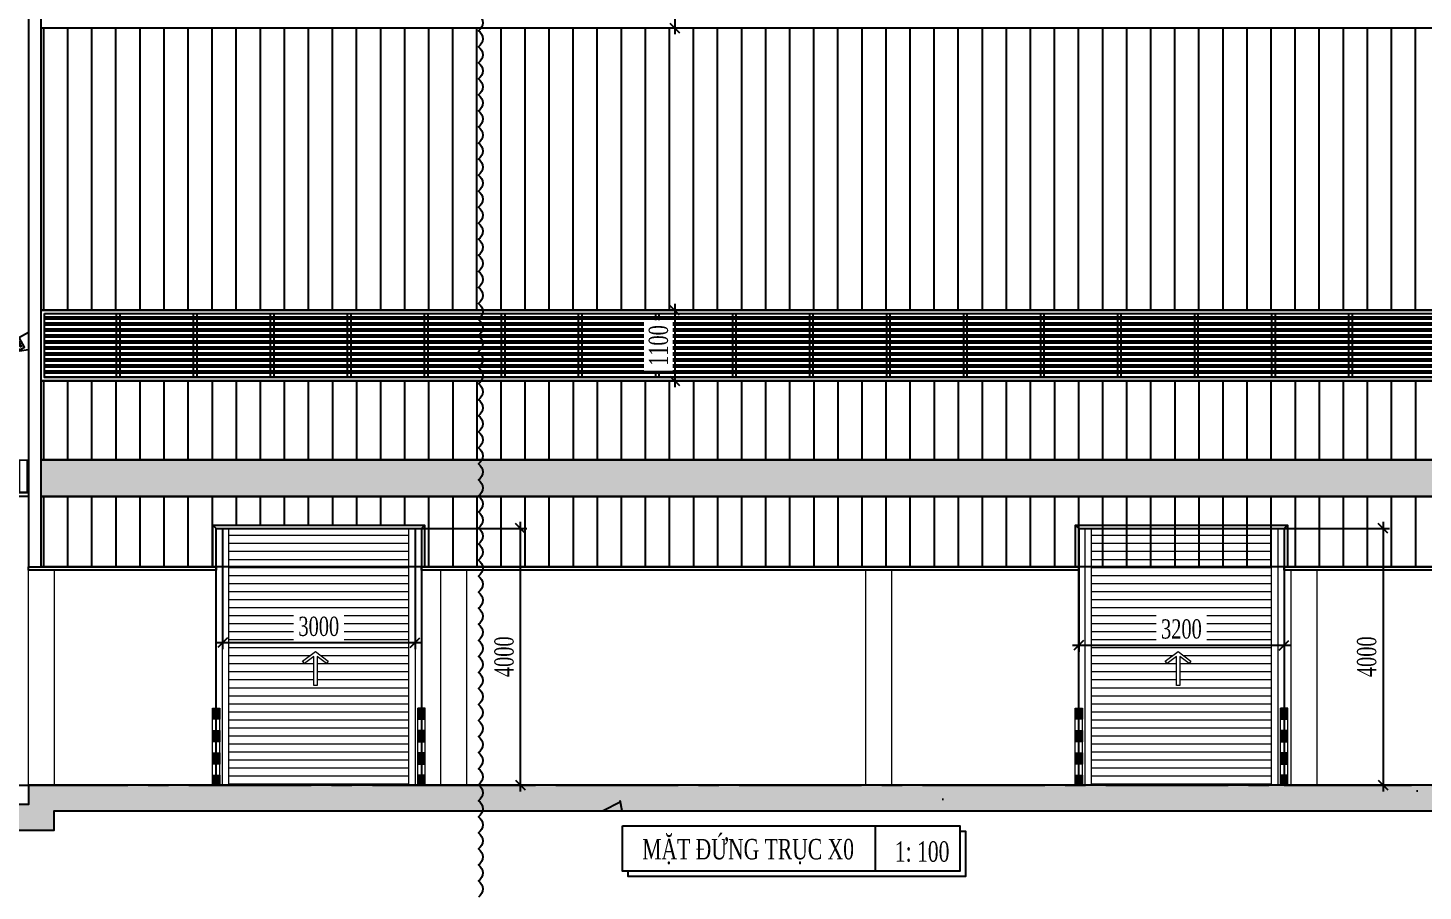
# Model space of a CAD drawing. Header units: inches. Extents: x 315041 to 662841, y -45540 to -35018.
# Drawn here: x 332170 to 332387.4, y -35958 to -35823.4 of the extents above; entities that cross this region are included whole.
import ezdxf

# ---------------------------------------------------------------- set-up
doc = ezdxf.new("R2010")
doc.units = ezdxf.units.IN
doc.header["$MEASUREMENT"] = 0
for name, pattern in [('CENTER', [2, 1.25, -0.25, 0.25, -0.25]), ('CENTER2', [28.575, 19.05, -3.175, 3.175, -3.175]), ('HIDDEN', [0.375, 0.25, -0.125])]:
    doc.linetypes.add(name, pattern=pattern)
for name, color, linetype in [('2', 2, 'Continuous'), ('250', 250, 'Continuous'), ('251', 251, 'Continuous'), ('3', 3, 'Continuous'), ('4', 4, 'Continuous'), ('5', 5, 'Continuous'), ('6', 6, 'Continuous'), ('8', 8, 'Continuous'), ('AZNB-BN-TL-A- X- POWDER SECTION 1 2 3$0$TL-Roof', 60, 'Continuous'), ('flashing', 6, 'Continuous'), ('ROOFING', 4, 'Continuous')]:
    doc.layers.add(name, color=color, linetype=linetype)
for name, color, linetype, lineweight in [('AZNB-BN-TL-A- X- POWDER SECTION 1 2 3$0$DOOR 1', 140, 'Continuous', 15), ('AZNB-BN-TL-A- X- POWDER SECTION 1 2 3$0$TL- Brick wall', 132, 'Continuous', 15), ('AZNB-BN-TL-A- X- POWDER SECTION 1 2 3$0$TL-CONC FL', 6, 'Continuous', 15)]:
    doc.layers.add(name, color=color, linetype=linetype, lineweight=lineweight)
doc.styles.add('ST1', font='times.ttf', dxfattribs={"width": 0.7})
doc.dimstyles.new('100', dxfattribs={"dimtxt": 3, "dimasz": 1.5, "dimexe": 1, "dimexo": 0, "dimgap": 1, "dimtad": 1, "dimdec": 0, "dimlfac": 100, "dimzin": 0, "dimdsep": 46, "dimtxsty": 'ST1', "dimblk": 'OBLIQUE', "dimcen": 1, "dimdle": 1, "dimclrd": 8, "dimclre": 8, "dimclrt": 3, "dimadec": 0, "dimazin": 0, "dimtfac": 1, "dimtdec": 0, "dimtix": 1, "dimtmove": 1, "dimatfit": 3, "dimfxl": 0, "dimtfill": 1, "dimtolj": 1, "dimtzin": 0, "dimlwd": -1, "dimlwe": -1, "dimarcsym": 1})
pattern_1 = [(90, (9053.7, 995.311), (-3.75, 7e-16), [])]

# ---------------------------------------------------------------- blocks, each defined once
blk = doc.blocks.new('AZNB-BN-TL-A- X- POWDER SECTION 1 2 3$0$RL DOOR 3000x4000')
at = {"layer": 'AZNB-BN-TL-A- X- POWDER SECTION 1 2 3$0$DOOR 1'}
h = blk.add_hatch(dxfattribs=at)
h.set_pattern_fill('ANSI31', color=256, scale=1000, angle=135)
h.paths.add_polyline_path([(-1790842, -1184185), (-1788042, -1184185), (-1788042, -1180185), (-1790842, -1180185)])
h.paths.add_polyline_path([(-1789493, -1182102), (-1789293, -1182252), (-1789323, -1182292), (-1789468, -1182183), (-1789468, -1182635), (-1789518, -1182635), (-1789518, -1182183), (-1789663, -1182292), (-1789693, -1182252)], flags=16)
h = blk.add_hatch(color=2, dxfattribs=at)
h.dxf.hatch_style = 1
h.paths.add_polyline_path([(-1791098, -1182985), (-1790985, -1182985), (-1790985, -1183159), (-1791098, -1183159)])
h = blk.add_hatch(color=2, dxfattribs=at)
h.dxf.hatch_style = 1
h.paths.add_polyline_path([(-1787785, -1182985), (-1787898, -1182985), (-1787898, -1183159), (-1787785, -1183159)])
h = blk.add_hatch(color=2, dxfattribs=at)
h.dxf.hatch_style = 1
h.paths.add_polyline_path([(-1791098, -1183333), (-1790985, -1183333), (-1790985, -1183508), (-1791098, -1183508)])
h = blk.add_hatch(color=2, dxfattribs=at)
h.dxf.hatch_style = 1
h.paths.add_polyline_path([(-1787785, -1183333), (-1787898, -1183333), (-1787898, -1183508), (-1787785, -1183508)])
h = blk.add_hatch(color=2, dxfattribs=at)
h.dxf.hatch_style = 1
h.paths.add_polyline_path([(-1791098, -1183682), (-1790985, -1183682), (-1790985, -1183857), (-1791098, -1183857)])
h = blk.add_hatch(color=2, dxfattribs=at)
h.dxf.hatch_style = 1
h.paths.add_polyline_path([(-1787785, -1183682), (-1787898, -1183682), (-1787898, -1183857), (-1787785, -1183857)])
h = blk.add_hatch(color=2, dxfattribs=at)
h.dxf.hatch_style = 1
h.paths.add_polyline_path([(-1791098, -1184031), (-1790985, -1184031), (-1790985, -1184185), (-1791098, -1184185)])
h = blk.add_hatch(color=2, dxfattribs=at)
h.dxf.hatch_style = 1
h.paths.add_polyline_path([(-1787785, -1184031), (-1787898, -1184031), (-1787898, -1184185), (-1787785, -1184185)])
for p, q in [((-1790942, -1184185), (-1790942, -1180185)), ((-1790842, -1184185), (-1790842, -1180185)), ((-1788042, -1180185), (-1788042, -1184185)), ((-1787942, -1180185), (-1787942, -1184185)), ((-1791098, -1184185), (-1791098, -1182985)), ((-1790985, -1184185), (-1790985, -1182985)), ((-1787898, -1184185), (-1787898, -1182985)), ((-1787785, -1184185), (-1787785, -1182985))]:
    blk.add_line(p, q, dxfattribs=at)
for points in [[(-1790842, -1180185), (-1787942, -1180185)], [(-1790842, -1184185), (-1788042, -1184185)]]:
    blk.add_lwpolyline(points, dxfattribs=at)
at = {"layer": 'AZNB-BN-TL-A- X- POWDER SECTION 1 2 3$0$DOOR 1', "color": 2}
for points in [[(-1791098, -1182985), (-1790985, -1182985), (-1790985, -1183159), (-1791098, -1183159)], [(-1787785, -1182985), (-1787898, -1182985), (-1787898, -1183159), (-1787785, -1183159)], [(-1791098, -1183333), (-1790985, -1183333), (-1790985, -1183508), (-1791098, -1183508)], [(-1787785, -1183333), (-1787898, -1183333), (-1787898, -1183508), (-1787785, -1183508)], [(-1791098, -1183682), (-1790985, -1183682), (-1790985, -1183857), (-1791098, -1183857)], [(-1787785, -1183682), (-1787898, -1183682), (-1787898, -1183857), (-1787785, -1183857)], [(-1791098, -1184031), (-1790985, -1184031), (-1790985, -1184185), (-1791098, -1184185)], [(-1787785, -1184031), (-1787898, -1184031), (-1787898, -1184185), (-1787785, -1184185)]]:
    blk.add_lwpolyline(points, close=True, dxfattribs=at)
at = {"color": 1}
blk.add_wipeout([(-1789663, -1182292), (-1789693, -1182252), (-1789493, -1182102), (-1789293, -1182252), (-1789323, -1182292), (-1789468, -1182183), (-1789468, -1182635), (-1789518, -1182635), (-1789518, -1182183)], dxfattribs=at).dxf.layer = 'AZNB-BN-TL-A- X- POWDER SECTION 1 2 3$0$DOOR 1'
at = {"layer": 'AZNB-BN-TL-A- X- POWDER SECTION 1 2 3$0$DOOR 1'}
for points in [[(-1790942, -1180185), (-1787942, -1180185), (-1787942, -1184185), (-1790942, -1184185)], [(-1790842, -1180185), (-1788042, -1180185), (-1788042, -1184185), (-1790842, -1184185)]]:
    blk.add_lwpolyline(points, close=True, dxfattribs=at)
at = {"layer": 'AZNB-BN-TL-A- X- POWDER SECTION 1 2 3$0$DOOR 1', "color": 1}
blk.add_lwpolyline([(-1789693, -1182252), (-1789493, -1182102), (-1789293, -1182252), (-1789323, -1182292), (-1789468, -1182183), (-1789468, -1182635), (-1789518, -1182635), (-1789518, -1182183), (-1789663, -1182292)], close=True, dxfattribs=at)
blk = doc.blocks.new('_Oblique')
at = {"color": 0, "linetype": 'ByBlock', "lineweight": -2}
blk.add_line((-0.5, -0.5), (0.5, 0.5), dxfattribs=at)
blk = doc.blocks.new('*D294')
at = {"color": 8, "linetype": 'Continuous', "transparency": 16777216}
for p, q in [((332246.69, -35900.43), (332246.69, -35942.43)), ((332231.29, -35901.43), (332247.69, -35901.43)), ((332231.29, -35941.43), (332247.69, -35941.43))]:
    blk.add_line(p, q, dxfattribs=at)
at = {"layer": 'Defpoints', "color": 0, "transparency": 16777216}
for p in [(332231.29, -35901.43), (332231.29, -35941.43), (332246.69, -35941.43)]:
    blk.add_point(p, dxfattribs=at)
at = {"color": 8, "transparency": 16777216, "xscale": 1.5, "yscale": 1.5, "zscale": 1.5}
for p, rotation in [((332246.69, -35901.43), 90), ((332246.69, -35941.43), 270)]:
    blk.add_blockref('_Oblique', p, dxfattribs=dict(at, rotation=rotation))
at = {"color": 3, "transparency": 16777216, "insert": (332244.17, -35921.43), "char_height": 3, "attachment_point": 5, "rotation": 90, "style": 'ST1', "bg_fill": 3, "box_fill_scale": 1.25, "bg_fill_color": 256, "bg_fill_true_color": 13158600, "bg_fill_transparency": 16674952}
blk.add_mtext('\\A1;4000', dxfattribs=at)
blk = doc.blocks.new('LV-1')
at = {"true_color": 0xc0a22a}
h = blk.add_hatch(dxfattribs=at)
h.set_pattern_fill('ANSI32', color=42, scale=2.5, angle=135, style=0)
h.paths.add_polyline_path([(324585.11, -37342.84), (324845.11, -37342.84), (324845.11, -37352.84), (324585.11, -37352.84)])
at = {"color": 42, "true_color": 0xc0a22a}
for points in [[(324584.61, -37342.34), (324845.61, -37342.34), (324845.61, -37353.34), (324584.61, -37353.34)], [(324585.11, -37342.84), (324845.11, -37342.84), (324845.11, -37352.84), (324585.11, -37352.84)], [(324596.85, -37342.84), (324596.85, -37352.84), (324596.35, -37352.84), (324596.35, -37342.84)], [(324608.85, -37342.84), (324608.85, -37352.84), (324608.35, -37352.84), (324608.35, -37342.84)], [(324620.85, -37342.84), (324620.85, -37352.84), (324620.35, -37352.84), (324620.35, -37342.84)], [(324632.85, -37342.84), (324632.85, -37352.84), (324632.35, -37352.84), (324632.35, -37342.84)], [(324644.85, -37342.84), (324644.85, -37352.84), (324644.35, -37352.84), (324644.35, -37342.84)], [(324656.85, -37342.84), (324656.85, -37352.84), (324656.35, -37352.84), (324656.35, -37342.84)], [(324668.85, -37342.84), (324668.85, -37352.84), (324668.35, -37352.84), (324668.35, -37342.84)], [(324680.85, -37342.84), (324680.85, -37352.84), (324680.35, -37352.84), (324680.35, -37342.84)], [(324692.85, -37342.84), (324692.85, -37352.84), (324692.35, -37352.84), (324692.35, -37342.84)], [(324704.85, -37342.84), (324704.85, -37352.84), (324704.35, -37352.84), (324704.35, -37342.84)], [(324716.85, -37342.84), (324716.85, -37352.84), (324716.35, -37352.84), (324716.35, -37342.84)], [(324728.85, -37342.84), (324728.85, -37352.84), (324728.35, -37352.84), (324728.35, -37342.84)], [(324740.85, -37342.84), (324740.85, -37352.84), (324740.35, -37352.84), (324740.35, -37342.84)], [(324752.85, -37342.84), (324752.85, -37352.84), (324752.35, -37352.84), (324752.35, -37342.84)], [(324764.85, -37342.84), (324764.85, -37352.84), (324764.35, -37352.84), (324764.35, -37342.84)], [(324776.85, -37342.84), (324776.85, -37352.84), (324776.35, -37352.84), (324776.35, -37342.84)], [(324788.85, -37342.84), (324788.85, -37352.84), (324788.35, -37352.84), (324788.35, -37342.84)]]:
    blk.add_lwpolyline(points, close=True, dxfattribs=at)
blk = doc.blocks.new('*D292')
at = {"color": 8, "linetype": 'Continuous', "transparency": 16777216}
for p, q in [((332200.29, -35901.43), (332200.29, -35920.23)), ((332230.29, -35901.43), (332230.29, -35920.23)), ((332199.29, -35919.23), (332231.29, -35919.23))]:
    blk.add_line(p, q, dxfattribs=at)
at = {"layer": 'Defpoints', "color": 0, "transparency": 16777216}
for p in [(332200.29, -35901.43), (332230.29, -35901.43), (332230.29, -35919.23)]:
    blk.add_point(p, dxfattribs=at)
at = {"color": 8, "transparency": 16777216, "xscale": 1.5, "yscale": 1.5, "zscale": 1.5, "rotation": 180}
blk.add_blockref('_Oblique', (332200.29, -35919.23), dxfattribs=at)
at = {"color": 8, "transparency": 16777216, "xscale": 1.5, "yscale": 1.5, "zscale": 1.5}
blk.add_blockref('_Oblique', (332230.29, -35919.23), dxfattribs=at)
at = {"color": 3, "transparency": 16777216, "insert": (332215.29, -35916.71), "char_height": 3, "attachment_point": 5, "style": 'ST1', "bg_fill": 3, "box_fill_scale": 1.25, "bg_fill_color": 256, "bg_fill_true_color": 13158600, "bg_fill_transparency": 16675468}
blk.add_mtext('\\A1;3000', dxfattribs=at)
blk = doc.blocks.new('*D293')
at = {"color": 8, "linetype": 'Continuous', "transparency": 16777216}
for p, q in [((332381.11, -35900.43), (332381.11, -35942.43)), ((332365.7, -35901.43), (332382.11, -35901.43)), ((332365.7, -35941.43), (332382.11, -35941.43))]:
    blk.add_line(p, q, dxfattribs=at)
at = {"layer": 'Defpoints', "color": 0, "transparency": 16777216}
for p in [(332365.7, -35901.43), (332365.7, -35941.43), (332381.11, -35941.43)]:
    blk.add_point(p, dxfattribs=at)
at = {"color": 8, "transparency": 16777216, "xscale": 1.5, "yscale": 1.5, "zscale": 1.5}
for p, rotation in [((332381.11, -35901.43), 90), ((332381.11, -35941.43), 270)]:
    blk.add_blockref('_Oblique', p, dxfattribs=dict(at, rotation=rotation))
at = {"color": 3, "transparency": 16777216, "insert": (332378.58, -35921.43), "char_height": 3, "attachment_point": 5, "rotation": 90, "style": 'ST1', "bg_fill": 3, "box_fill_scale": 1.25, "bg_fill_color": 256, "bg_fill_true_color": 13158600, "bg_fill_transparency": 1019152}
blk.add_mtext('\\A1;4000', dxfattribs=at)
blk = doc.blocks.new('*D300')
at = {"color": 8, "linetype": 'Continuous', "transparency": 16777216}
for p, q in [((332333.7, -35901.43), (332333.7, -35920.65)), ((332365.7, -35901.43), (332365.7, -35920.65)), ((332332.7, -35919.65), (332366.7, -35919.65))]:
    blk.add_line(p, q, dxfattribs=at)
at = {"layer": 'Defpoints', "color": 0, "transparency": 16777216}
for p in [(332333.7, -35901.43), (332365.7, -35901.43), (332365.7, -35919.65)]:
    blk.add_point(p, dxfattribs=at)
at = {"color": 8, "transparency": 16777216, "xscale": 1.5, "yscale": 1.5, "zscale": 1.5, "rotation": 180}
blk.add_blockref('_Oblique', (332333.7, -35919.65), dxfattribs=at)
at = {"color": 8, "transparency": 16777216, "xscale": 1.5, "yscale": 1.5, "zscale": 1.5}
blk.add_blockref('_Oblique', (332365.7, -35919.65), dxfattribs=at)
at = {"color": 3, "transparency": 16777216, "insert": (332349.7, -35917.12), "char_height": 3, "attachment_point": 5, "style": 'ST1', "bg_fill": 3, "box_fill_scale": 1.25, "bg_fill_color": 256, "bg_fill_true_color": 13158600, "bg_fill_transparency": 16675468}
blk.add_mtext('\\A1;3200', dxfattribs=at)
blk = doc.blocks.new('A$C764E781C')
at = {"layer": '3'}
h = blk.add_hatch(dxfattribs=at)
h.set_pattern_fill('ANSI31', color=256, scale=10, angle=45, style=0)
h.set_pattern_definition([(90, (-323525.1081, 37698.363), (-1.25, 2e-16), [])])
h.paths.add_polyline_path([(50.3, 5.69), (2.91, 4.3, 0.405586), (0, 1.3), (0, 0.58), (50.3, 0.58)])
at = {"layer": '6'}
h = blk.add_hatch(dxfattribs=at)
h.set_pattern_fill('ANSI31', color=154, scale=0.35, angle=-29.5718, style=0)
h.set_pattern_definition([(74.57183466, (-16862.245783, -6507.972576), (-0.04217345765, 0.01163881308), [])])
h.paths.add_polyline_path([(47.88, 24.11), (47.95, 24.15), (48.79, 22.67), (48.72, 22.63)])
h = blk.add_hatch(dxfattribs=at)
h.set_pattern_fill('ANSI31', color=154, scale=0.35, angle=-29.5718, style=0)
h.set_pattern_definition([(74.57183466, (-16865.507075, -6509.823127), (-0.04217345765, 0.01163881308), [])])
h.paths.add_polyline_path([(18.5, 7.44), (18.43, 7.4), (19.27, 5.92), (19.34, 5.96)])
at = {"layer": '2'}
for centre in [(48.76, 24.03), (48.76, 24.03), (49.11, 23.43), (49.11, 23.43), (18.11, 6.64), (18.11, 6.64), (18.46, 6.03), (18.46, 6.03)]:
    blk.add_circle(centre, 0.11, dxfattribs=at)
at = {"layer": '250', "linetype": 'CENTER', "ltscale": 50}
blk.add_line((17.89, 6.12), (49.33, 23.95), dxfattribs=at)
at = {"layer": '251', "linetype": 'HIDDEN', "ltscale": 50}
for p, q in [((18.62, 7.22), (48, 23.89)), ((19.21, 6.18), (48.6, 22.85))]:
    blk.add_line(p, q, dxfattribs=at)
at = {"layer": '3'}
blk.add_lwpolyline([(2.91, 4.3), (50.3, 5.69), (50.3, 0.58), (0, 0.58), (0, 1.3, -0.405586)], format="xyb", close=True, dxfattribs=at)
at = {"layer": '4'}
for points in [[(18.6, 7.25), (47.99, 23.92)], [(48.61, 22.82), (19.23, 6.15), (18.6, 7.25)]]:
    blk.add_lwpolyline(points, dxfattribs=at)
at = {"layer": '5'}
for p, q in [((48.92, 24.12), (48.61, 23.95)), ((48.67, 24.19), (48.85, 23.88)), ((48.95, 23.34), (49.26, 23.51)), ((49.2, 23.27), (49.02, 23.58)), ((17.96, 6.55), (18.26, 6.73)), ((18.02, 6.8), (18.2, 6.49)), ((18.61, 6.12), (18.3, 5.95)), ((18.54, 5.88), (18.37, 6.19))]:
    blk.add_line(p, q, dxfattribs=at)
at = {"layer": '6', "color": 154}
for points in [[(47.88, 24.11), (47.95, 24.15), (48.79, 22.67), (48.72, 22.63)], [(48.93, 24.65), (47.98, 24.11), (48.76, 22.71), (49.72, 23.26)], [(17.5, 6.81), (18.45, 7.35), (19.24, 5.96), (18.29, 5.42)], [(18.5, 7.44), (18.43, 7.4), (19.27, 5.92), (19.34, 5.96)]]:
    blk.add_lwpolyline(points, close=True, dxfattribs=at)
at = {"layer": '6'}
for points in [[(50.3, 25.53), (48.01, 24.24), (48.9, 22.68), (50.3, 22.86)], [(16.44, 4.69), (17.17, 6.74), (18.32, 7.39), (19.21, 5.83), (19.3, 4.78)]]:
    blk.add_lwpolyline(points, dxfattribs=at)
blk.add_lwpolyline([(0, 0.58), (50.3, 0.58), (50.3, 0), (0, 0)], close=True, dxfattribs=at)
at = {"layer": '8'}
blk.add_line((49.33, 23.95), (17.89, 6.12), dxfattribs=at)
at = {"layer": '8', "linetype": 'CENTER', "ltscale": 5}
blk.add_line((50.3, 25.53), (50.3, 0), dxfattribs=at)
blk = doc.blocks.new('*D598')
at = {"color": 8, "linetype": 'Continuous', "transparency": 16777216}
for p, q in [((332270.74, -35811.43), (332270.74, -35824.43)), ((332265.6, -35812.43), (332271.74, -35812.43)), ((332265.6, -35823.43), (332271.74, -35823.43))]:
    blk.add_line(p, q, dxfattribs=at)
at = {"layer": 'Defpoints', "color": 0, "transparency": 16777216}
for p in [(332265.6, -35812.43), (332265.6, -35823.43), (332270.74, -35823.43)]:
    blk.add_point(p, dxfattribs=at)
at = {"color": 8, "transparency": 16777216, "xscale": 1.5, "yscale": 1.5, "zscale": 1.5}
for p, rotation in [((332270.74, -35812.43), 90), ((332270.74, -35823.43), 270)]:
    blk.add_blockref('_Oblique', p, dxfattribs=dict(at, rotation=rotation))
at = {"color": 3, "transparency": 16777216, "insert": (332268.22, -35817.93), "char_height": 3, "attachment_point": 5, "rotation": 90, "style": 'ST1', "bg_fill": 3, "box_fill_scale": 1.25, "bg_fill_color": 256, "bg_fill_true_color": 13158600, "bg_fill_transparency": 16763852}
blk.add_mtext('\\A1;1100', dxfattribs=at)
blk = doc.blocks.new('*D599')
at = {"color": 8, "linetype": 'Continuous', "transparency": 16777216}
for p, q in [((332270.74, -35866.43), (332270.74, -35879.43)), ((332265.6, -35867.43), (332271.74, -35867.43)), ((332265.6, -35878.43), (332271.74, -35878.43))]:
    blk.add_line(p, q, dxfattribs=at)
at = {"layer": 'Defpoints', "color": 0, "transparency": 16777216}
for p in [(332265.6, -35867.43), (332265.6, -35878.43), (332270.74, -35878.43)]:
    blk.add_point(p, dxfattribs=at)
at = {"color": 8, "transparency": 16777216, "xscale": 1.5, "yscale": 1.5, "zscale": 1.5}
for p, rotation in [((332270.74, -35867.43), 90), ((332270.74, -35878.43), 270)]:
    blk.add_blockref('_Oblique', p, dxfattribs=dict(at, rotation=rotation))
at = {"color": 3, "transparency": 16777216, "insert": (332268.22, -35872.93), "char_height": 3, "attachment_point": 5, "rotation": 90, "style": 'ST1', "bg_fill": 3, "box_fill_scale": 1.25, "bg_fill_color": 256, "bg_fill_true_color": 13158600, "bg_fill_transparency": 12001384}
blk.add_mtext('\\A1;1100', dxfattribs=at)

msp = doc.modelspace()

# ---------------------------------------------------------------- hatches: boundary and pattern name
h = msp.add_hatch()
h.set_pattern_fill('ANSI33', color=5, scale=10, angle=45, style=0)
h.set_pattern_definition([(90, (9053.7, 995.311), (-2.5, 4e-16), []), (90, (9054.95, 996.561), (-2.5, 4e-16), [1.25, -0.625])])
h.paths.add_polyline_path([(332433.0363, -35896.4307), (332433.0363, -35890.7422), (332172.0363, -35890.7422), (332172.0363, -35896.4307)])
at = {"layer": 'ROOFING'}
h = msp.add_hatch(dxfattribs=at)
h.set_pattern_fill('ANSI31', color=3, scale=30, angle=45, style=0)
h.set_pattern_definition([(90, (7587.43, 1639.9074), (-3.75, 7e-16), [])])
h.paths.add_polyline_path([(332433.0363, -35867.4298), (332433.0363, -35823.4298), (332172.0363, -35823.4298), (332172.0363, -35867.4298)])
h = msp.add_hatch(dxfattribs=at)
h.set_pattern_fill('ANSI31', color=3, scale=30, angle=45, style=0)
h.set_pattern_definition(pattern_1)
h.paths.add_polyline_path([(332433.0363, -35890.7422), (332433.0363, -35878.4298), (332172.0363, -35878.4298), (332172.0363, -35890.7422)])

# ---------------------------------------------------------------- linework, layer by layer
msp.add_line((332302.0005, -35947.7794), (332302.0005, -35954.8534))
at = {"color": 8}
for points in [[(332172.0363, -35823.4298), (332433.0363, -35823.4298), (332433.0363, -35867.4298), (332172.0363, -35867.4298)], [(332172.0363, -35878.4298), (332433.0363, -35878.4298), (332433.0363, -35890.7422), (332172.0363, -35890.7422)]]:
    msp.add_lwpolyline(points, close=True, dxfattribs=at)
at = {"color": 5}
msp.add_lwpolyline([(332172.0363, -35890.7422), (332433.0363, -35890.7422), (332433.0363, -35896.4307), (332172.0363, -35896.4307)], close=True, dxfattribs=at)
msp.add_lwpolyline([(332262.6068, -35947.7794), (332315.1695, -35947.7794), (332315.1695, -35954.8534), (332262.6068, -35954.8534)], close=True)
at = {"layer": 'AZNB-BN-TL-A- X- POWDER SECTION 1 2 3$0$TL- Brick wall', "lineweight": 0}
for points in [[(332170.0363, -35907.9307), (332174.0363, -35907.9307), (332174.0363, -35941.4307), (332170.0363, -35941.4307)], [(332300.5363, -35907.9307), (332304.5363, -35907.9307), (332304.5363, -35941.4307), (332300.5363, -35941.4307)]]:
    msp.add_lwpolyline(points, close=True, dxfattribs=at)
at = {"layer": 'AZNB-BN-TL-A- X- POWDER SECTION 1 2 3$0$TL-CONC FL', "lineweight": 0, "ltscale": 1e-09}
for p, q in [((332170.0363, -35941.4307), (332170.0363, -35944.4307)), ((332170.0363, -35944.4307), (332156.9381, -35944.4307)), ((332174.0363, -35945.4307), (332174.0363, -35948.4307)), ((332174.0363, -35948.4307), (332156.9381, -35948.4307))]:
    msp.add_line(p, q, dxfattribs=at)

# ---------------------------------------------------------------- block references
at = {"color": 8}
for name, p in [('LV-1', (7587.4299, 1474.9074)), ('A$C764E781C', (332119.7367, -35896.4307))]:
    msp.add_blockref(name, p, dxfattribs=at)
at = {"layer": 'AZNB-BN-TL-A- X- POWDER SECTION 1 2 3$0$TL-Roof', "lineweight": 0, "xscale": 0.01000000000931323, "yscale": 0.01000000000931323, "zscale": 0.01}
for p in [(350109.7012, -24099.5848), (350244.1162, -24099.5848)]:
    msp.add_blockref('AZNB-BN-TL-A- X- POWDER SECTION 1 2 3$0$RL DOOR 3000x4000', p, dxfattribs=at)

# ---------------------------------------------------------------- next in the draw order: linework, layer by layer
at = {"layer": 'AZNB-BN-TL-A- X- POWDER SECTION 1 2 3$0$TL- Brick wall', "lineweight": 0}
msp.add_lwpolyline([(332366.7863, -35907.9307), (332370.7863, -35907.9307), (332370.7863, -35941.4307), (332366.7863, -35941.4307)], close=True, dxfattribs=at)

# ---------------------------------------------------------------- next in the draw order: dimensions: what is measured, and where the dimension line sits
at = {"color": 8}
dim = msp.add_linear_dim(base=(332246.6932, -35941.4307), p1=(332231.2853, -35901.4307), p2=(332231.2853, -35941.4307), angle=90, dimstyle='100', dxfattribs=at)
dim.commit()
dim.dimension.update_dxf_attribs({"geometry": '*D294', "text_midpoint": (332244.1673, -35921.4307)})

# ---------------------------------------------------------------- next in the draw order: linework, layer by layer
at = {"color": 1}
msp.add_lwpolyline([(332240.1853, -35821.3714, -0.52056705), (332240.1853, -35823.8714, -0.52056705), (332240.1853, -35826.3714, -0.52056705), (332240.1853, -35828.8714, -0.52056705), (332240.1853, -35831.3714, -0.52056705), (332240.1853, -35833.8714, -0.52056705), (332240.1853, -35836.3714, -0.52056705), (332240.1853, -35838.8714, -0.52056705), (332240.1853, -35841.3714, -0.52056705), (332240.1853, -35843.8714, -0.52056705), (332240.1853, -35846.3714, -0.52056705), (332240.1853, -35848.8714, -0.52056705), (332240.1853, -35851.3714, -0.52056705), (332240.1853, -35853.8714, -0.52056705), (332240.1853, -35856.3714, -0.52056705), (332240.1853, -35858.8714, -0.52056705), (332240.1853, -35861.3714, -0.52056705), (332240.1853, -35863.8714, -0.52056705), (332240.1853, -35866.3714, -0.52056705), (332240.1853, -35868.8714, -0.52056705), (332240.1853, -35871.3714, -0.52056705), (332240.1853, -35873.8714, -0.52056705), (332240.1853, -35876.3714, -0.52056705), (332240.1853, -35878.8714, -0.52056705), (332240.1853, -35881.3714, -0.52056705), (332240.1853, -35883.8714, -0.52056705), (332240.1853, -35886.3714, -0.52056705), (332240.1853, -35888.8714, -0.52056705), (332240.1853, -35891.3714, -0.52056705), (332240.1853, -35893.8714, -0.52056705), (332240.1853, -35896.3714, -0.52056705), (332240.1853, -35898.8714, -0.52056705), (332240.1853, -35901.3714, -0.52056705), (332240.1853, -35903.8714, -0.52056705), (332240.1853, -35906.3714, -0.52056705), (332240.1853, -35908.8714, -0.52056705), (332240.1853, -35911.3714, -0.52056705), (332240.1853, -35913.8714, -0.52056705), (332240.1853, -35916.3714, -0.52056705), (332240.1853, -35918.8714, -0.52056705), (332240.1853, -35921.3714, -0.52056705), (332240.1853, -35923.8714, -0.52056705), (332240.1853, -35926.3714, -0.52056705), (332240.1853, -35928.8714, -0.52056705), (332240.1853, -35931.3714, -0.52056705), (332240.1853, -35933.8714, -0.52056705), (332240.1853, -35936.3714, -0.52056705), (332240.1853, -35938.8714, -0.52056705), (332240.1853, -35941.3714, -0.52056705), (332240.1853, -35943.8714, -0.52056705), (332240.1853, -35946.3714, -0.52056705), (332240.1853, -35948.8714, -0.52056705), (332240.1853, -35951.3714, -0.52056705), (332240.1853, -35953.8714, -0.52056705), (332240.1853, -35956.3714, -0.52056705), (332240.1853, -35958.8714, -0.52056705)], format="xyb", dxfattribs=at)
at = {"layer": 'AZNB-BN-TL-A- X- POWDER SECTION 1 2 3$0$TL- Brick wall', "lineweight": 0}
msp.add_lwpolyline([(332234.2863, -35907.9307), (332238.2863, -35907.9307), (332238.2863, -35941.4307), (332234.2863, -35941.4307)], close=True, dxfattribs=at)
at = {"layer": 'AZNB-BN-TL-A- X- POWDER SECTION 1 2 3$0$TL-CONC FL', "lineweight": 0, "ltscale": 1e-09}
msp.add_line((332437.2313, -35941.4307), (332170.0363, -35941.4307), dxfattribs=at)
at = {"layer": 'AZNB-BN-TL-A- X- POWDER SECTION 1 2 3$0$TL-Roof', "lineweight": 0, "ltscale": 1e-09}
msp.add_line((332199.2853, -35901.4307), (332231.2853, -35901.4307), dxfattribs=at)
at = {"layer": 'flashing'}
for points in [[(332172.0363, -35907.4307), (332172.0363, -35907.4307), (332172.0363, -35907.4307), (332172.0363, -35670.5798), (332433.0363, -35670.5798), (332433.0363, -35907.4307), (332433.0363, -35907.4307), (332433.0363, -35907.4307), (332435.0363, -35907.4307), (332435.0363, -35668.5798), (332170.0363, -35668.5798), (332170.0363, -35907.4307)], [(332231.2853, -35907.4307), (332333.7003, -35907.4307), (332333.7003, -35907.9307), (332231.2853, -35907.9307)]]:
    msp.add_lwpolyline(points, close=True, dxfattribs=at)

# ---------------------------------------------------------------- next in the draw order: dimensions: what is measured, and where the dimension line sits
at = {"color": 8}
for base, p1, p2, picture, middle in [((332270.7427, -35823.4298), (332265.6047, -35812.4298), (332265.6047, -35823.4298), '*D598', (332268.2167, -35817.9298)), ((332270.7427, -35878.4298), (332265.6047, -35867.4298), (332265.6047, -35878.4298), '*D599', (332268.2167, -35872.9298)), ((332381.1082, -35941.4307), (332365.7003, -35901.4307), (332365.7003, -35941.4307), '*D293', (332378.5823, -35921.4307))]:
    dim = msp.add_linear_dim(base=base, p1=p1, p2=p2, angle=90, dimstyle='100', dxfattribs=at)
    dim.commit()
    dim.dimension.update_dxf_attribs({"geometry": picture, "text_midpoint": middle})
dim = msp.add_linear_dim(base=(332230.2853, -35919.2349), p1=(332200.2853, -35901.4307), p2=(332230.2853, -35901.4307), dimstyle='100', dxfattribs=at)
dim.commit()
dim.dimension.update_dxf_attribs({"geometry": '*D292', "text_midpoint": (332215.2853, -35916.7089)})

# ---------------------------------------------------------------- next in the draw order: hatches: boundary and pattern name
h = msp.add_hatch()
h.set_pattern_fill('AR-CONC', color=8, scale=10, angle=135, style=0)
h.set_pattern_definition([(185, (7587.43, 1639.91), (-46.280708, 55.1552), [7.5, -82.5]), (130, (7587.43, 1639.91), (-43.376815, -62.999217), [6, -66]), (235.4514, (7583.57, 1644.504), (-89.657528, -7.843947), [6.374019, -70.114211]), (181.1842, (7573.29, 1625.765), (-63.761377, 87.1693), [11.25, -123.75]), (231.6356, (7567.97, 1633.03), (-134.97117, -2.7899), [9.56103, -105.1713]), (126.1842, (7573.29, 1625.77), (-134.971167, -2.790007), [9, -99]), (156, (7569.75, 1636.37), (-13.738248, 70.677157), [7.5, -82.5]), (101, (7569.75, 1636.37), (-68.480844, -34.07086), [6, -66]), (206.4514, (7568.61, 1642.26), (-82.219062, 36.606362), [6.374019, -70.114211]), (172.5, (7587.43, 1639.907), (-24.3989818, -22.6793185), [0, -65.2, 0, -67, 0, -66.25]), (142.5, (7587.43, 1639.907), (-46.490945, -9.2872942), [0, -38.2, 0, -63.7, 0, -25.25]), (102.5, (7603.198, 1624.14), (-36.1520762, 39.3418167), [0, -25, 0, -78, 0, -103.5]), (92.5, (7610.27, 1617.07), (-48.315981, 34.158998), [0, -32.5, 0, -51.8, 0, -73.5])])
h.paths.add_polyline_path([(332433.229, -35941.4307), (332170.0363, -35941.4307), (332170.0363, -35944.4307), (332156.9381, -35944.4307), (332156.9381, -35948.4307), (332174.0363, -35948.4307), (332174.0363, -35945.4307), (332433.229, -35945.4307), (332433.229, -35948.4173), (332473.0313, -35948.4173), (332473.0313, -35944.4307), (332437.2313, -35944.4307), (332437.2313, -35941.4307)])
h = msp.add_hatch()
h.set_pattern_fill('AR-CONC', color=8, scale=0.5, angle=135, style=0)
h.set_pattern_definition([(185, (7587.43, 1639.9074), (-2.314035394, 2.757759996), [0.375, -4.125]), (130, (7587.43, 1639.9074), (-2.16884075, -3.149960837), [0.3, -3.3]), (235.4514, (7587.237, 1640.1372), (-4.48287641, -0.392197343), [0.31870095, -3.50571056]), (181.1842, (7586.7228, 1639.2003), (-3.188068826, 4.358465), [0.5625, -6.1875]), (231.6356, (7586.457, 1639.5635), (-6.74855845, -0.139495075), [0.47805144, -5.258565]), (126.1842, (7586.723, 1639.2003), (-6.74855834, -0.13950034), [0.45, -4.95]), (156, (7586.546, 1639.7306), (-0.686912382, 3.53385786), [0.375, -4.125]), (101, (7586.546, 1639.7306), (-3.424042177, -1.703542965), [0.3, -3.3]), (206.4514, (7586.4887, 1640.025), (-4.1109531, 1.830318085), [0.31870095, -3.50571056]), (172.5, (7587.4299, 1639.9074), (-1.219949088, -1.1339659265), [0, -3.26, 0, -3.35, 0, -3.3125]), (142.5, (7587.4299, 1639.9074), (-2.3245472495, -0.464364711), [0, -1.91, 0, -3.185, 0, -1.2625]), (102.5, (7588.2183, 1639.119), (-1.807603809, 1.9670908366), [0, -1.25, 0, -3.9, 0, -5.175]), (92.5, (7588.5719, 1638.7654), (-2.415799034, 1.707949916), [0, -1.625, 0, -2.59, 0, -3.675])])
h.paths.add_polyline_path([(332433.229, -35941.4307), (332170.0363, -35941.4307), (332170.0363, -35944.4307), (332156.9381, -35944.4307), (332156.9381, -35948.4307), (332174.0363, -35948.4307), (332174.0363, -35945.4307), (332433.229, -35945.4307), (332433.229, -35948.4173), (332473.0313, -35948.4173), (332473.0313, -35944.4307), (332437.2313, -35944.4307), (332437.2313, -35941.4307)])

# ---------------------------------------------------------------- next in the draw order: linework, layer by layer
at = {"color": 8, "linetype": 'CENTER2'}
msp.add_line((332109.3352, -35941.4307), (332464.9136, -35941.4307), dxfattribs=at)
at = {"color": 8}
msp.add_lwpolyline([(332433.229, -35941.4307), (332170.0363, -35941.4307), (332170.0363, -35944.4307), (332156.9381, -35944.4307), (332156.9381, -35948.4307), (332174.0363, -35948.4307), (332174.0363, -35945.4307), (332433.229, -35945.4307), (332433.229, -35948.4173), (332473.0313, -35948.4173), (332473.0313, -35944.4307), (332437.2313, -35944.4307), (332437.2313, -35941.4307), (332433.229, -35941.4307)], dxfattribs=at)
at = {"layer": 'flashing'}
for points in [[(332199.2853, -35907.4307), (332198.7853, -35907.4307), (332198.7853, -35900.9307), (332231.7853, -35900.9307), (332231.7853, -35907.4307), (332231.2853, -35907.4307)], [(332198.7853, -35900.9307), (332199.2853, -35901.4307)], [(332231.2853, -35901.4307), (332231.7853, -35900.9307)]]:
    msp.add_lwpolyline(points, dxfattribs=at)
for points in [[(332199.2853, -35901.4307), (332231.2853, -35901.4307), (332231.2853, -35941.4307), (332199.2853, -35941.4307)], [(332170.0363, -35907.4307), (332199.2853, -35907.4307), (332199.2853, -35907.9307), (332170.0363, -35907.9307)]]:
    msp.add_lwpolyline(points, close=True, dxfattribs=at)

# ---------------------------------------------------------------- next in the draw order: dimensions: what is measured, and where the dimension line sits
at = {"color": 8}
dim = msp.add_linear_dim(base=(332365.7003, -35919.6486), p1=(332333.7003, -35901.4307), p2=(332365.7003, -35901.4307), dimstyle='100', dxfattribs=at)
dim.commit()
dim.dimension.update_dxf_attribs({"geometry": '*D300', "text_midpoint": (332349.7003, -35917.1227)})

# ---------------------------------------------------------------- next in the draw order: hatches: boundary and pattern name
at = {"layer": 'ROOFING'}
h = msp.add_hatch(dxfattribs=at)
h.set_pattern_fill('ANSI31', color=3, scale=30, angle=45, style=0)
h.set_pattern_definition(pattern_1)
h.paths.add_polyline_path([(332333.2003, -35900.9307), (332366.2003, -35900.9307), (332366.2003, -35907.4307), (332433.0363, -35907.4307), (332433.0363, -35896.4307), (332240.2644, -35896.4307, -0.50014906), (332240.1853, -35898.8714, -0.52056705), (332240.1853, -35901.3714, -0.52056705), (332240.1853, -35903.8714, -0.52056705), (332240.1853, -35906.3714, -0.21173956), (332240.8241, -35907.4307), (332333.2003, -35907.4307)])
h.paths.add_polyline_path([(332433.0363, -35896.4307), (332240.2644, -35896.4307, -0.50014906), (332240.1853, -35898.8714, 0.50014906), (332240.2644, -35896.4307), (332172.0363, -35896.4307), (332172.0363, -35907.4307), (332198.7853, -35907.4307), (332198.7853, -35900.9307), (332231.7853, -35900.9307), (332231.7853, -35907.4307), (332333.2003, -35907.4307), (332333.2003, -35900.9307), (332366.2003, -35900.9307), (332366.2003, -35907.4307), (332433.0363, -35907.4307)])
h = msp.add_hatch(dxfattribs=at)
h.set_pattern_fill('ANSI31', color=3, scale=30, angle=45, style=0)
h.set_pattern_definition(pattern_1)
h.paths.add_polyline_path([(332240.2644, -35896.4307, -0.50014906), (332240.1853, -35898.8714, -0.52056705), (332240.1853, -35901.3714, -0.52056705), (332240.1853, -35903.8714, -0.52056705), (332240.1853, -35906.3714, -0.21173956), (332240.8241, -35907.4307), (332433.0363, -35907.4307), (332433.0363, -35896.4307)])

# ---------------------------------------------------------------- next in the draw order: linework, layer by layer
at = {"color": 8}
for points in [[(332172.0363, -35896.4307), (332433.0363, -35896.4307), (332433.0363, -35907.4307), (332172.0363, -35907.4307)], [(332333.7003, -35901.4307), (332365.7003, -35901.4307), (332365.7003, -35941.4307), (332333.7003, -35941.4307)]]:
    msp.add_lwpolyline(points, close=True, dxfattribs=at)
at = {"layer": 'flashing'}
for points in [[(332333.7003, -35907.4307), (332333.2003, -35907.4307), (332333.2003, -35900.9307), (332366.2003, -35900.9307), (332366.2003, -35907.4307), (332365.7003, -35907.4307)], [(332333.2003, -35900.9307), (332333.7003, -35901.4307)], [(332366.2003, -35900.9307), (332365.7003, -35901.4307)]]:
    msp.add_lwpolyline(points, dxfattribs=at)
for points in [[(332333.7003, -35901.4307), (332365.7003, -35901.4307), (332365.7003, -35941.4307), (332333.7003, -35941.4307)], [(332365.7003, -35907.4307), (332435.0363, -35907.4307), (332435.0363, -35907.9307), (332365.7003, -35907.9307)]]:
    msp.add_lwpolyline(points, close=True, dxfattribs=at)

# ---------------------------------------------------------------- next in the draw order: texts
at = {"color": 3, "linetype": 'Continuous', "insert": (332305.0454, -35951.8165), "char_height": 3.18182, "attachment_point": 4, "style": 'ST1', "bg_fill": 3, "box_fill_scale": 1.25, "bg_fill_color": 256, "bg_fill_true_color": 13158600, "bg_fill_transparency": 3139400}
msp.add_mtext('\\A1;1: 100', dxfattribs=at)

# ---------------------------------------------------------------- next in the draw order: linework, layer by layer
msp.add_lwpolyline([(332315.1695, -35948.625), (332316.0676, -35948.625), (332316.0676, -35955.699), (332263.5049, -35955.699), (332263.5049, -35954.8534)])

# ---------------------------------------------------------------- next in the draw order: texts
at = {"color": 3, "linetype": 'Continuous', "insert": (332265.6957, -35951.8165), "char_height": 3.181818, "attachment_point": 4, "style": 'ST1', "bg_fill": 3, "box_fill_scale": 1.25, "bg_fill_color": 256, "bg_fill_true_color": 13158600, "bg_fill_transparency": 3139304}
msp.add_mtext('\\A1;MẶT ĐỨNG TRỤC X0', dxfattribs=at)

doc.saveas('drawing.dxf')
